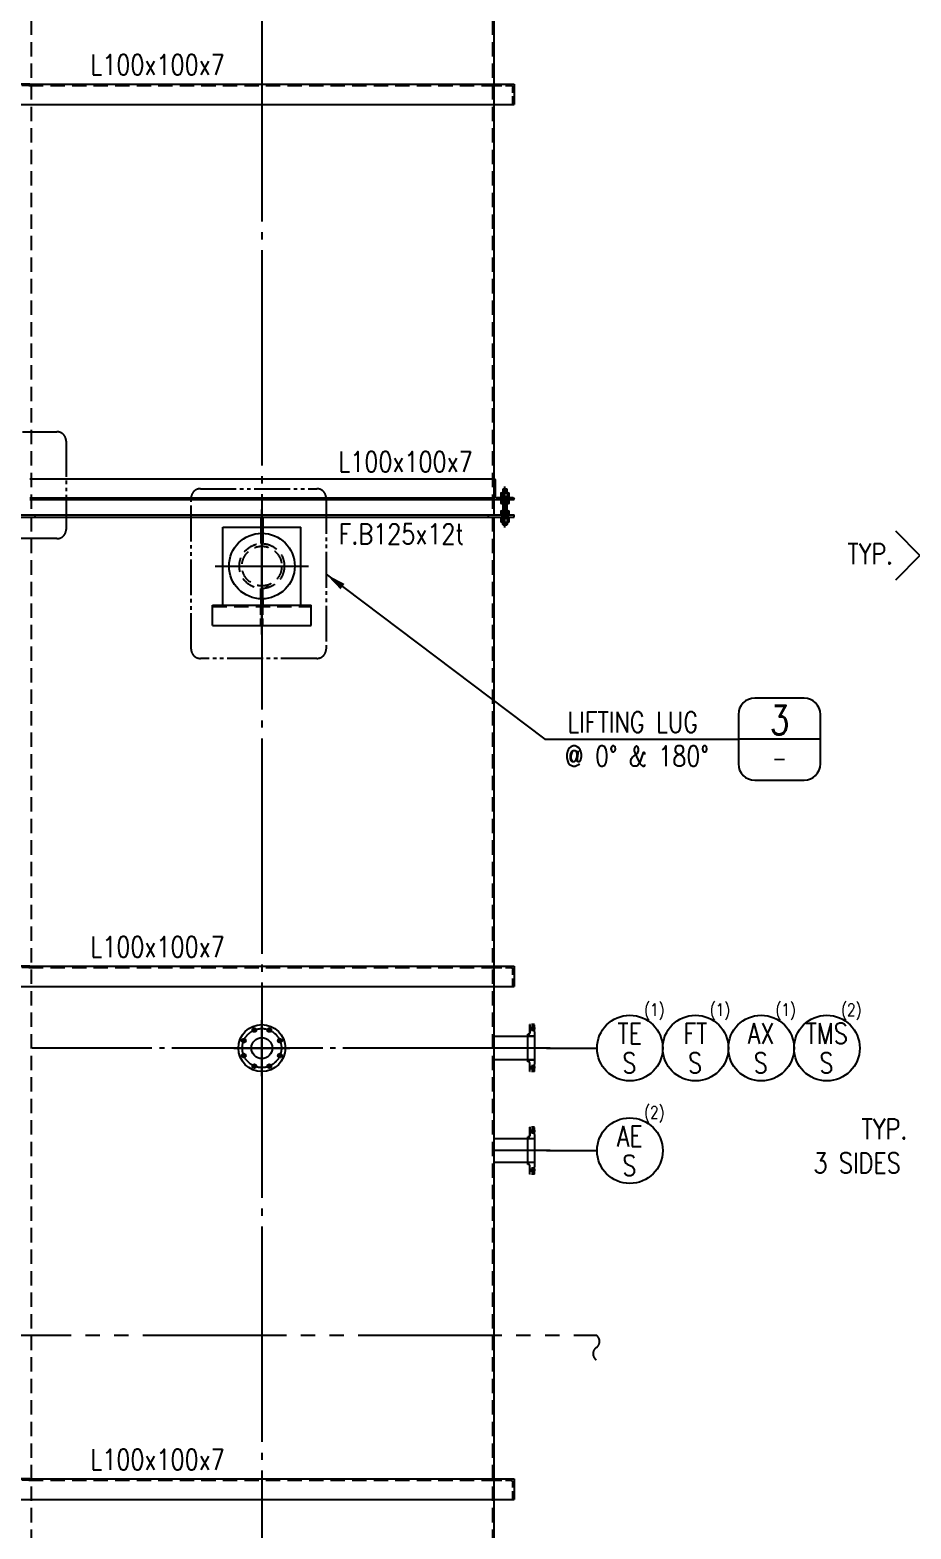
# Model space of a CAD drawing. Header units: millimetres. Extents: x 0 to 134087, y -49114 to 20834.
# Drawn here: x 16022 to 20315, y -22635 to -15327 of the extents above; entities that cross this region are included whole.
import ezdxf
from ezdxf.enums import TextEntityAlignment as Align

# ---------------------------------------------------------------- set-up
doc = ezdxf.new("R2010")
doc.units = ezdxf.units.MM
doc.header["$LTSCALE"] = 35
for name, pattern in [('JNK-CENTER', [34, 30, -1.5, 1, -1.5]), ('JNK-HIDDEN', [3, 2, -1]), ('PH2', [15, 10, -1, 1, -1, 1, -1]), ('PHA', [30, 20, -2, 2, -2, 2, -2])]:
    doc.linetypes.add(name, pattern=pattern)
for name, color, linetype in [('CEN-R', 1, 'JNK-CENTER'), ('CON-G', 3, 'Continuous'), ('CON-W', 7, 'Continuous'), ('CON-Y', 2, 'Continuous'), ('det', 2, 'PH2'), ('Dim-W', 7, 'Continuous'), ('HID-Y', 2, 'JNK-HIDDEN'), ('HL', 7, 'Continuous'), ('PAN-W', 6, 'PHA'), ('STL-OBJT', 7, 'Continuous'), ('TITLE', 7, 'Continuous'), ('TXT-Y', 2, 'Continuous')]:
    doc.layers.add(name, color=color, linetype=linetype)
doc.styles.add('SIMPLEX', font='simplex.shx', dxfattribs={"width": 0.8})
doc.dimstyles.new('DIM40', dxfattribs={"dimscale": 40, "dimtxt": 2.5, "dimasz": 2.5, "dimexe": 1, "dimexo": 1, "dimgap": 1, "dimtad": 1, "dimdec": 0, "dimdsep": 46, "dimtxsty": 'SIMPLEX', "dimcen": 0, "dimclrd": 7, "dimclre": 7, "dimclrt": 2, "dimadec": 1, "dimazin": 2, "dimtfac": 1, "dimtdec": 0, "dimtix": 1, "dimtmove": 2, "dimatfit": 2, "dimfxl": 1, "dimtolj": 1, "dimtzin": 0, "dimarcsym": 1})

# ---------------------------------------------------------------- blocks, each defined once
blk = doc.blocks.new('4-150F')
at = {"layer": 'CEN-R'}
for p, q in [((-32.04973746057658, 77.37491084781868), (-40.85145640497285, 98.62414009558051)), ((0, 136.6152822525546), (0, -136.6152822525546)), ((32.04973746057476, 77.3749108478205), (40.85145640497285, 98.62414009558051)), ((-136.6152822525546, 0), (136.6152822525546, 0)), ((-77.3749108478205, 32.04973746057658), (-98.62414009558051, 40.85145640497285)), ((77.37491084781868, 32.04973746057658), (98.6241400955787, 40.85145640497285)), ((-77.3749108478205, -32.04973746057658), (-98.62414009558051, -40.85145640497285)), ((77.3749108478205, -32.04973746057658), (98.6241400955787, -40.85145640497285)), ((-32.04973746057658, -77.3749108478205), (-40.85145640497467, -98.62414009558051)), ((32.04973746057658, -77.37491084781868), (40.85145640497285, -98.62414009558051))]:
    blk.add_line(p, q, dxfattribs=at)
blk.add_circle((0, 0), 95.25, dxfattribs=at)
at = {"layer": 'CON-G'}
for centre, radius in [((0, 0), 114.5), ((-36.45059693277472, 87.9995254716996), 9.5), ((36.45059693277472, 87.9995254716996), 9.5), ((-87.99952547170142, 36.45059693277472), 9.5), ((0, 0), 51.15), ((87.9995254716996, 36.45059693277472), 9.5), ((-87.9995254716996, -36.45059693277472), 9.5), ((87.9995254716996, -36.45059693277472), 9.5), ((-36.4505969327729, -87.9995254716996), 9.5), ((36.45059693277472, -87.9995254716996), 9.5)]:
    blk.add_circle(centre, radius, dxfattribs=at)
blk = doc.blocks.new("4'' O2")
at = {"layer": 'CEN-R'}
blk.add_line((275.6105725513771, 0), (0, 0), dxfattribs=at)
at = {"layer": 'CON-Y'}
for p, q in [((176, 71.1488348764833), (176, 114.5)), ((176, 114.5), (176, 71.94999999995343)), ((200, -78.60000000009313), (200, 78.5999999998603)), ((200, -78.60000000009313), (200, 78.5999999998603)), ((200, 57.14999999990687), (0, 57.14999999990687)), ((167, -67.45000000018626), (167, 67.44999999995343)), ((171.5, 67.44999999995343), (167, 67.44999999995343)), ((200, 58.04999999981374), (167, 58.04999999981374)), ((200, -57.1500000001397), (0, -57.14999999990687)), ((200, -58.05000000004657), (167, -58.05000000004657)), ((171.5, -67.45000000018626), (167, -67.45000000018626)), ((176, -114.5), (176, -71.95000000018626)), ((200, -78.60000000009313), (198.3999999999069, -78.60000000009313)), ((198.3999999999069, -114.5), (198.3999999999069, -78.60000000009313))]:
    blk.add_line(p, q, dxfattribs=at)
for centre, start, end in [((171.5, 71.94999999995343), 270, 0), ((171.5, -71.95000000018626), 0, 90)]:
    blk.add_arc(centre, 4.5, start, end, dxfattribs=at)
at = {"layer": 'HID-Y', "ltscale": 0.2}
for p, q in [((203, 95.25), (173, 95.25)), ((198.3999999999069, 114.5), (176, 114.5)), ((198.3999999999069, 104.75), (176, 104.75)), ((198.3999999999069, 85.75), (176, 85.75)), ((198.3999999999069, 78.5999999998603), (198.3999999999069, 114.5)), ((200, 78.5999999998603), (198.3999999999069, 78.5999999998603)), ((203, -95.25), (173, -95.25)), ((198.3999999999069, -85.75), (176, -85.75)), ((198.3999999999069, -104.75), (176, -104.75)), ((198.3999999999069, -114.5), (176, -114.5))]:
    blk.add_line(p, q, dxfattribs=at)
for points in [[(198.3999999999069, 85.75), (198.3999999999069, 104.75), (176, 85.75), (176, 104.75)], [(198.3999999999069, -104.75), (198.3999999999069, -85.75), (176, -104.75), (176, -85.75)]]:
    blk.add_solid(points, dxfattribs=at)
blk = doc.blocks.new('A$C4E795096')
at = {"layer": 'CEN-R'}
blk.add_line((19.99950104531308, 0), (19.99950104531308, 199.4862785079931), dxfattribs=at)
at = {"layer": 'CON-G'}
for p, q in [((2.036037682002643, 148.2589970372883), (2.036037682002643, 143.2591720373166)), ((2.036037682002643, 148.2589970372883), (37.96296440852166, 148.2589970372883)), ((34.88353434267567, 168.2584970372882), (5.115467773808017, 168.2584970372882)), ((34.88353434267567, 148.2589970372883), (5.115467773808017, 148.2589970372883)), ((29.99925104525755, 184.2625970373174), (9.999751045266748, 184.2625970373174)), ((9.99975104568814, 166.3961235455663), (9.99975104568814, 150.1213705299888)), ((29.99925104569349, 166.3961235448096), (29.99925104569349, 150.1213705312693)), ((37.96296440852166, 148.2589970372883), (37.96296440852166, 143.2591720373166)), ((2.036037681886228, 143.2591720373166), (37.96296440852166, 143.2591720373166)), ((34.88360845515854, 136.2594220373176), (5.115541886290885, 136.2594220373176)), ((34.88360845515854, 116.2599220373177), (5.115541886290885, 116.2599220373177)), ((34.88360845515854, 81.26079703731739), (5.115541886290885, 81.26079703731739)), ((9.999825158171006, 79.3984235455955), (9.999825158171006, 63.12367053001799)), ((29.99932515817636, 79.3984235448388), (29.99932515817636, 63.12367053129856)), ((2.036037682002643, 44.26172203731767), (2.036037682002643, 49.26159703728808)), ((2.036037681886228, 49.26159703728808), (37.96296440852166, 49.26159703728808)), ((2.036037681886228, 44.26172203731767), (37.96296440852166, 44.26172203731767)), ((34.88353434260353, 44.26172203731767), (5.115467773648561, 44.26172203731767)), ((34.88353434260353, 24.26222203731595), (5.115467773648561, 24.26222203731595)), ((34.88360845515854, 61.26129703731749), (5.115541886290885, 61.26129703731749)), ((9.999751045615994, 42.39934854558669), (9.999751045615994, 26.12459553003646)), ((29.99925104525755, 13.26249703731628), (9.999751045266748, 13.26249703731628)), ((29.9992510456068, 42.39934854482999), (29.9992510456068, 26.12459553128792)), ((37.96296440852166, 44.26172203731767), (37.96296440852166, 49.26159703728808))]:
    blk.add_line(p, q, dxfattribs=at)
for points in [[(1.046587680519906e-06, 166.3961235455281, -0.3726589126610547), (9.999751045251582, 166.3961235450915, -0.1862420052812082), (29.9992510457517, 166.3961235449551, -0.3726589126610371), (39.99900104476485, 166.3961235455281), (39.9990010455361, 150.1213705295813, -0.3726589126610372), (29.9992510457517, 150.1213705296104, -0.1862420052812082), (9.999751045251582, 150.1213705294649, -0.3726589126610547), (1.046587680519906e-06, 150.1213705290465)], [(7.515907054767013e-05, 134.3970485455575, -0.3726589126610547), (9.999825157734449, 134.3970485451209, -0.1862420052812082), (29.99932515823457, 134.3970485449845, -0.3726589126610371), (39.99907515724772, 134.3970485455575), (39.99907515801897, 118.1222955295998, -0.3726589126610372), (29.99932515823457, 118.1222955296398, -0.1862420052812082), (9.999825157734449, 118.1222955294943, -0.3726589126610547), (7.515907054767013e-05, 118.1222955290759)], [(7.515907054767013e-05, 79.3984235455573, -0.3726589126610547), (9.999825157734449, 79.39842354512075, -0.1862420052812082), (29.99932515823457, 79.39842354498433, -0.3726589126610371), (39.99907515724772, 79.3984235455573), (39.99907515801897, 63.12367052961054, -0.3726589126610372), (29.99932515823457, 63.12367052963964, -0.1862420052812082), (9.999825157734449, 63.12367052949412, -0.3726589126610547), (7.515907054767013e-05, 63.12367052907575)], [(1.04642822407186e-06, 42.39934854552848, -0.3726589126610547), (9.999751045150333, 42.39934854512103, -0.1862420052812082), (29.9992510456068, 42.39934854497551, -0.3726589126610371), (39.99900104467815, 42.39934854552848), (39.99900104537664, 26.1245955295708, -0.3726589126610372), (29.9992510456068, 26.124595529629, -0.1862420052812082), (9.999751045150333, 26.12459552951259, -0.3726589126610547), (1.04642822407186e-06, 26.12459552904693)]]:
    blk.add_lwpolyline(points, format="xyb", close=True, dxfattribs=at)
for points in [[(9.999751045266748, 168.2584970372882), (9.999751045266748, 184.2625970373174), (11.99970104526437, 186.2625470373168), (27.99930104525993, 186.2625470373168), (29.99925104525755, 184.2625970373174), (29.99925104525755, 168.2584970372882)], [(9.999751045266748, 61.26129703731749), (9.999751045266748, 136.2594220373176)], [(29.99925104525755, 136.2594220373176), (29.99925104525755, 61.26129703731749)], [(9.999751045266748, 24.26222203731595), (9.999751045266748, 13.26249703731628), (11.99970104526437, 11.26254703731684), (27.99930104525993, 11.26254703731684), (29.99925104525755, 13.26249703731628), (29.99925104525755, 24.26222203731595)]]:
    blk.add_lwpolyline(points, dxfattribs=at)
at = {"layer": 'CON-G', "color": 7}
for points in [[(11.99970104526437, 168.2584970372882), (11.99970104526437, 186.2625470373168)], [(27.99930104525993, 168.2584970372882), (27.99930104525993, 186.2625470373168)], [(11.99970104526437, 136.2594220373176), (11.99970104526437, 61.26129703731749)], [(27.99930104525993, 136.2594220373176), (27.99930104525993, 61.26129703731749)], [(11.99970104526437, 24.26222203731595), (11.99970104526437, 11.26254703731684)], [(27.99930104525993, 24.26222203731595), (27.99930104525993, 11.26254703731684)]]:
    blk.add_lwpolyline(points, dxfattribs=at)
blk = doc.blocks.new('A$C427202F2')
at = {"layer": 'CON-G'}
for p, q in [((93.0000755545334, 95), (93.0000755545334, 17)), ((98.0000755545334, 100), (100.0000755545334, 100)), ((100.0000755545334, 100), (100.0000755545334, 0)), ((7.555453339591622e-05, 0), (7.555453339591622e-05, 2)), ((100.0000755545334, 0), (7.555453339591622e-05, 0)), ((5.000075554533396, 7), (83.0000755545334, 7))]:
    blk.add_line(p, q, dxfattribs=at)
for centre, radius, start, end in [((98.0000755545334, 95), 5, 90, 180), ((5.000075554533396, 2), 5, 90, 180), ((83.0000755545334, 17), 10, 270, 0)]:
    blk.add_arc(centre, radius, start, end, dxfattribs=at)
blk = doc.blocks.new('A$C3C055926')
at = {"layer": 'HID-Y'}
for p, q in [((100.0000813198785, 100.0000816475513), (8.131987851811573e-05, 100.0000816475513)), ((8.131987851811573e-05, 100.0000816475513), (8.131987851811573e-05, 8.164755126927048e-05)), ((100.0000813198785, 98.00008164755127), (100.0000813198785, 100.0000816475513)), ((8.131987851811573e-05, 8.164755126927048e-05), (2.000081319878518, 8.164755126927048e-05))]:
    blk.add_line(p, q, dxfattribs=at)
at = {"layer": 'HID-Y', "ltscale": 0.5}
for p, q in [((7.000081319878518, 5.000081647551269), (7.000081319878518, 83.00008164755127)), ((95.00008131987852, 93.00008164755127), (17.00008131987852, 93.00008164755127))]:
    blk.add_line(p, q, dxfattribs=at)
at = {"layer": 'HID-Y'}
for centre, radius, start, end in [((17.00008131987852, 83.00008164755127), 10, 90, 180), ((95.00008131987852, 98.00008164755127), 5, 270, 0), ((2.000081319878518, 5.000081647551269), 5, 270, 0)]:
    blk.add_arc(centre, radius, start, end, dxfattribs=at)
blk = doc.blocks.new('A$C2A517C6A')
at = {"layer": 'CON-G'}
for p, q in [((8.131987851811573e-05, 100.0000816475513), (2460.000081320009, 100.0000816475513)), ((8.131987851811573e-05, 100.0000816475513), (8.131987851811573e-05, 8.164755126927048e-05)), ((2460.000081320009, 100.0000816475513), (2460.000081320009, 8.164755126927048e-05)), ((8.131987851811573e-05, 8.164755126927048e-05), (2460.000081320009, 8.164755126927048e-05))]:
    blk.add_line(p, q, dxfattribs=at)
at = {"layer": 'HID-Y'}
blk.add_line((95.00008131987852, 93.00008164754945), (2365.000081320009, 93.00008164755127), dxfattribs=at)
at = {"layer": 'CON-G'}
blk.add_blockref('A$C3C055926', (0, 0), dxfattribs=at)
at = {"layer": 'CON-G', "xscale": -1}
blk.add_blockref('A$C3C055926', (2460.000162639888, 0), dxfattribs=at)
blk = doc.blocks.new('A$C33B53AB1')
at = {"layer": 'CEN-R'}
for p, q in [((240.0000279007145, 1.921320290421136e-06), (240.0000279007145, 608.8854222624213)), ((12.50002790019789, 332.8571447788654), (467.5000279012456, 332.8571447788654)), ((52.50002790016151, 332.8571447788618), (427.5000279012093, 332.8571447788618)), ((268.3536542916918, 227.0399705088948), (265.0666524188928, 239.3072285027683))]:
    blk.add_line(p, q, dxfattribs=at)
at = {"layer": 'CON-G'}
for p, q in [((50.00002790031431, 142.857144778458), (50.00002790031431, 522.8571447792947)), ((50.00002790031431, 522.8571447792947), (430.0000279011292, 522.8571447792947)), ((235.0000279007218, 570.8571447794293), (235.0000279007218, 492.7446052002833)), ((245.0000279007145, 570.8571447794293), (245.0000279007218, 492.7446052002833)), ((430.0000279011292, 142.857144778458), (430.0000279011292, 522.8571447792947)), ((235.000027900729, 172.9352888616686), (235.000027900729, 142.8571447784543)), ((245.0000279007218, 172.9352888616686), (245.0000279007218, 142.8571447784543)), ((2.790016878861934e-05, 142.857144778458), (480.0000279012747, 142.857144778458)), ((2.790016878861934e-05, 42.85714477845795), (2.790016878861934e-05, 142.857144778458)), ((480.0000279012747, 42.85714477845795), (480.0000279012747, 142.857144778458)), ((2.790016878861934e-05, 42.85714477845795), (480.0000279012747, 42.85714477845795))]:
    blk.add_line(p, q, dxfattribs=at)
blk.add_circle((240.0000279007218, 332.8571447788654), 160, dxfattribs=at)
at = {"layer": 'HID-Y'}
for p, q in [((235.0000279007218, 492.7446052002833), (235.0000279007218, 442.242712839774)), ((245.000027900729, 492.7446052002833), (245.000027900729, 442.242712839774)), ((235.000027900729, 172.9352888616686), (235.000027900729, 223.4715767180114)), ((245.0000279007218, 172.9352888616686), (245.0000279007218, 223.4715767180114)), ((265.4558768128263, 226.2635133735912), (262.1688749400273, 238.5307713674574)), ((271.2514317705645, 227.8164276442021), (267.9644298977582, 240.083685638072)), ((2.790016878861934e-05, 135.857144778458), (480.0000279012747, 135.857144778458))]:
    blk.add_line(p, q, dxfattribs=at)
at = {"layer": 'HID-Y', "ltscale": 0.5}
for p, q in [((235.000027900729, 42.85714477845795), (235.000027900729, 135.8571447784561)), ((245.0000279007217, 42.85714477845795), (245.0000279007217, 135.8571447784561))]:
    blk.add_line(p, q, dxfattribs=at)
at = {"layer": 'HID-Y'}
for radius in [109.55, 96.84999999999997]:
    blk.add_circle((240.0000279007218, 332.8571447788654), radius, dxfattribs=at)
blk = doc.blocks.new('det-tag')
at = {"layer": 'CON-Y'}
blk.add_line((5, 0), (-5, 0), dxfattribs=at)
blk.add_lwpolyline([(-3.000000000000003, -4.999999999999998), (3, -5, 0.4142135623730951), (5, -3.000000000000001), (5.000000000000002, 2.999999999999998, 0.4142135623730951), (3.000000000000001, 4.999999999999998), (-2.999999999999997, 4.999999999999998, 0.4142135623730948), (-4.999999999999997, 3), (-5.000000000000002, -2.999999999999997, 0.4142135623730953)], format="xyb", close=True, dxfattribs=at)
at = {"layer": 'CON-G', "style": 'SIMPLEX', "width": 0.8}
blk.add_attdef('TAG', text='', height=3.5, dxfattribs=at).set_placement((0.02333333333333343, 0.5800000000000399), align=Align.CENTER)
at = {"layer": 'CON-Y', "style": 'SIMPLEX', "width": 0.8}
blk.add_attdef('-8888', text='', height=2, dxfattribs=at).set_placement((0, -3.339999999999999), align=Align.CENTER)
blk = doc.blocks.new('*D982')
at = {"layer": 'DEFPOINTS', "color": 0, "transparency": 16777216}
for p in [(16171.53684511169, -8190.761224326547), (13008.75786917651, -27190.76122432653), (15921.536845112, -27190.76122432653)]:
    blk.add_point(p, dxfattribs=at)
at = {"layer": 'Dim-W', "color": 7, "linetype": 'ByBlock', "lineweight": -2, "transparency": 16777216}
for p, q in [((16131.53684511169, -8190.761224326547), (12968.75786917652, -8190.761224326546)), ((13008.75786917652, -8290.761224326547), (13008.75786917651, -27090.76122432653)), ((15881.536845112, -27190.76122432653), (12968.75786917651, -27190.76122432653))]:
    blk.add_line(p, q, dxfattribs=at)
at = {"layer": 'Dim-W', "color": 7, "transparency": 16777216}
for points in [[(12992.09120250985, -8290.761224326547), (13025.42453584318, -8290.761224326547), (13008.75786917652, -8190.761224326546)], [(12992.09120250985, -27090.76122432653), (13025.42453584318, -27090.76122432653), (13008.75786917651, -27190.76122432653)]]:
    blk.add_solid(points, dxfattribs=at)
at = {"layer": 'Dim-W', "color": 2, "transparency": 16777216, "insert": (12918.75786917652, -17690.76122432654), "char_height": 100, "attachment_point": 5, "rotation": 90, "style": 'SIMPLEX', "bg_fill": 3, "box_fill_scale": 1.1, "bg_fill_color": 256, "bg_fill_true_color": 13158600, "bg_fill_transparency": 0}
blk.add_mtext('\\A1;19000', dxfattribs=at)
blk = doc.blocks.new('*D983')
at = {"layer": 'DEFPOINTS', "color": 0, "transparency": 16777216}
for p in [(16171.53684511169, -8190.761224326547), (13408.75786917652, -17690.76122432653), (15921.536845112, -17690.76122432653)]:
    blk.add_point(p, dxfattribs=at)
at = {"layer": 'Dim-W', "color": 7, "linetype": 'ByBlock', "lineweight": -2, "transparency": 16777216}
for p, q in [((16131.53684511169, -8190.761224326547), (13368.75786917652, -8190.761224326546)), ((13408.75786917652, -8290.761224326547), (13408.75786917652, -17590.76122432653)), ((15881.536845112, -17690.76122432653), (13368.75786917652, -17690.76122432653))]:
    blk.add_line(p, q, dxfattribs=at)
at = {"layer": 'Dim-W', "color": 7, "transparency": 16777216}
for points in [[(13392.09120250985, -8290.761224326547), (13425.42453584319, -8290.761224326547), (13408.75786917652, -8190.761224326546)], [(13392.09120250985, -17590.76122432653), (13425.42453584318, -17590.76122432653), (13408.75786917652, -17690.76122432653)]]:
    blk.add_solid(points, dxfattribs=at)
at = {"layer": 'Dim-W', "color": 2, "transparency": 16777216, "insert": (13318.75786917652, -12940.76122432654), "char_height": 100, "attachment_point": 5, "rotation": 90, "style": 'SIMPLEX', "bg_fill": 3, "box_fill_scale": 1.1, "bg_fill_color": 256, "bg_fill_true_color": 13158600, "bg_fill_transparency": 0}
blk.add_mtext('\\A1;9500', dxfattribs=at)
blk = doc.blocks.new('inst-tag')
at = {"layer": 'CON-Y'}
blk.add_circle((0, 0), 4, dxfattribs=at)
at = {"layer": 'CON-Y', "style": 'SIMPLEX', "width": 0.8}
for tag, p in [("Q'TY", (1.74, 3.92)), ('LOCATION', (1.74, -5.562857142857142))]:
    blk.add_attdef(tag, p, '', height=1.5, dxfattribs=at)
blk.add_attdef('TAG', text='', height=2.5, dxfattribs=at).set_placement((-0.01999999999998181, 0.5200000000000227), align=Align.CENTER)
blk.add_attdef('0000', text='', height=2.5, dxfattribs=at).set_placement((-0.05999999999995698, -3.820000000000003), align=Align.BOTTOM_CENTER)

msp = doc.modelspace()

# ---------------------------------------------------------------- hatches: boundary and pattern name
at = {"layer": 'Dim-W'}
h = msp.add_hatch(color=256, dxfattribs=at)
h.paths.add_polyline_path([(18336.53684511141, -17608.76122432653), (18348.03684511141, -17608.76122432653), (18348.03684511141, -17615.76097432653), (18336.53684511141, -17615.76097432653)])
h.paths.add_polyline_path([(18325.03684511141, -17608.76122432653), (18336.53684511141, -17608.76122432653), (18336.53684511141, -17615.76097432653), (18325.0368451114, -17615.76097432653)])

# ---------------------------------------------------------------- linework, layer by layer
at = {"layer": 'CEN-R'}
for p, q in [((17151.53684511169, -8070.761224326547), (17151.5368451117, -27920.71911774286)), ((18336.53684511141, -17750.16244221709), (18336.53684511141, -17577.68858427342))]:
    msp.add_line(p, q, dxfattribs=at)
at = {"layer": 'CEN-R', "ltscale": 0.7}
msp.add_line((18281.53684511166, -20290.76122432658), (16031.53684511172, -20290.76122432655), dxfattribs=at)
at = {"layer": 'CON-G'}
for p, q in [((18281.53684511169, -9190.761224326547), (18281.5368451117, -17690.76122432653)), ((16021.536845112, -17515.76122432653), (18281.53684511176, -17515.76122432653)), ((16021.536845112, -17608.76122432653), (18281.53684511176, -17608.76122432653)), ((18325.0368451114, -17615.76122432653), (18325.03684511141, -17608.76122432653)), ((18348.03684511141, -17615.76122432653), (18348.03684511141, -17608.76122432653)), ((16021.536845112, -17615.76122432653), (18281.53684511176, -17615.76122432653)), ((15921.536845112, -17690.76122432653), (18381.53684511176, -17690.76122432653)), ((15921.536845112, -17702.76122432653), (18381.53684511176, -17702.76122432653)), ((18281.5368451117, -17702.76122432653), (18281.53684511172, -27190.76122432653)), ((18325.0368451114, -17697.76122432653), (18325.03684511141, -17690.76122432653)), ((18348.03684511141, -17702.76122432653), (18348.03684511141, -17690.76122432653)), ((18381.53684511141, -17702.76122432653), (18381.53684511141, -17690.76122432659))]:
    msp.add_line(p, q, dxfattribs=at)
at = {"layer": 'CON-W'}
msp.add_lwpolyline([(20238.97285385185, -17769.32904521355), (20358.97285385185, -17889.32904521355), (20238.97285385185, -18009.32904521355)], dxfattribs=at)
msp.add_solid([(18348.03684511141, -17690.76122432653), (18325.03684511141, -17690.76122432653), (18348.03684511141, -17702.76122432653), (18325.03684511141, -17702.76122432653)], dxfattribs=at)
at = {"layer": 'det', "ltscale": 0.5}
for points in [[(15721.78327923855, -17286.11555131534), (16152.7184340718, -17286.11555131534, -0.414213562373095), (16197.7184340718, -17331.11555131534), (16197.7184340718, -17762.16643268382, -0.414213562373095), (16152.7184340718, -17807.16643268382), (15721.78327923855, -17807.16643268382, -0.414213562373095), (15676.78327923855, -17762.16643268382), (15676.78327923855, -17331.11555131534, -0.414213562373095)], [(16851.79556567099, -17563.8752103016), (17419.79010479901, -17563.8752103016, -0.414213562373095), (17464.79010479901, -17608.8752103016), (17464.79010479901, -18345.89597624142, -0.414213562373095), (17419.79010479901, -18390.89597624142), (16851.79556567099, -18390.89597624142, -0.414213562373095), (16806.79556567099, -18345.89597624142), (16806.79556567099, -17608.8752103016, -0.414213562373095)]]:
    msp.add_lwpolyline(points, format="xyb", close=True, dxfattribs=at)
at = {"layer": 'Dim-W'}
for p, q in [((18538.65195563479, -20290.76122432631), (18785.16176179689, -20290.76122432631)), ((18538.65195563479, -20790.76122432631), (18785.16176179689, -20790.76122432631))]:
    msp.add_line(p, q, dxfattribs=at)
at = {"layer": 'HID-Y'}
for p, q in [((16027.53684511169, -9191.208721158939), (16027.53684511168, -17690.76122432653)), ((18275.53684511169, -9191.208721158939), (18275.5368451117, -17690.76122432653)), ((16027.53684511168, -17702.76122432653), (16027.53684511168, -23390.76122432656)), ((16046.536845112, -17702.76122432653), (16046.536845112, -17690.76122432653)), ((18256.53684511141, -17702.76122432653), (18256.53684511141, -17690.76122432653)), ((18275.5368451117, -17702.76122432653), (18275.5368451117, -23390.76122432656))]:
    msp.add_line(p, q, dxfattribs=at)
at = {"layer": 'PAN-W'}
msp.add_line((15521.53684511163, -21690.76122432655), (18781.53684511172, -21690.76122432655), dxfattribs=at)
msp.add_lwpolyline([(18781.53684511172, -21690.76122432655, -0.5351837584879965), (18781.53684511172, -21750.76122432655, 0.5351837584883131), (18781.53684511172, -21810.76122432653)], format="xyb", dxfattribs=at)
at = {"layer": 'STL-OBJT'}
msp.add_line((18531.38497099443, -18784.67356448519), (19473.90490924183, -18784.6735644851), dxfattribs=at)

# ---------------------------------------------------------------- block references
at = {"layer": 'CON-G'}
for name, p in [('A$C2A517C6A', (15921.53676379176, -15690.76130597408)), ('A$C33B53AB1', (16911.53681721097, -18273.6183691054)), ('A$C2A517C6A', (15921.53676379176, -19990.76130597408)), ('A$C2A517C6A', (15921.53676379176, -22490.76130597408))]:
    msp.add_blockref(name, p, dxfattribs=at)
at = {"layer": 'CON-G', "xscale": -1}
for name, p in [('A$C427202F2', (18381.53692066595, -17615.76122432653)), ('A$C4E795096', (18356.53634615672, -17752.02039636385))]:
    msp.add_blockref(name, p, dxfattribs=at)
at = {"layer": 'CON-G', "xscale": 40, "yscale": 40, "zscale": 40}
for p, values in [((18945.16176179689, -20290.76122432631), {'TAG': 'TE', '0000': ' S ', "Q'TY": '(1)'}), ((19265.16176179689, -20290.76122432631), {'TAG': 'FT', '0000': ' S ', "Q'TY": '(1)'}), ((19585.16176179689, -20290.76122432631), {'TAG': 'AX', '0000': ' S ', "Q'TY": '(1)'}), ((19905.16176179689, -20290.76122432631), {'TAG': 'TMS', '0000': ' S ', "Q'TY": '(2)'}), ((18945.16176179689, -20790.76122432631), {'TAG': 'AE', '0000': ' S ', "Q'TY": '(2)'})]:
    msp.add_blockref('inst-tag', p, dxfattribs=at).add_auto_attribs(values)
at = {"layer": 'Dim-W', "rotation": 90}
msp.add_blockref('4-150F', (17151.53684511169, -20290.76122432655), dxfattribs=at)
at = {"layer": 'HL', "xscale": 40, "yscale": 40, "zscale": 40}
msp.add_blockref('det-tag', (19673.90490924183, -18784.673564485), dxfattribs=at).add_auto_attribs({'TAG': '3', '-8888': '-'})
at = {"layer": 'TITLE'}
for p in [(18281.53684511169, -20290.76122432631), (18281.53684511169, -20790.76122432631)]:
    msp.add_blockref("4'' O2", p, dxfattribs=at)

# ---------------------------------------------------------------- texts
at = {"layer": 'Dim-W', "color": 2, "style": 'SIMPLEX', "width": 0.8}
for s, p in [('L100x100x7', (17524.06377153561, -17482.0099283546)), ('F.B125x12t', (17525.91988555885, -17834.39258203929))]:
    msp.add_text(s, height=100, dxfattribs=at).set_placement(p)
at = {"layer": 'TXT-Y', "color": 2, "style": 'SIMPLEX', "width": 0.8}
for p in [(16315.51907083371, -15546.63595631078), (16315.51907083371, -19846.63595631078), (16315.51907083371, -22346.63595631078)]:
    msp.add_text('L100x100x7', height=100, dxfattribs=at).set_placement(p)
at = {"layer": 'TXT-Y', "style": 'SIMPLEX', "width": 0.8}
for s, p in [('TYP.', (20005.44280215993, -17881.02212961816)), ('TYP.', (20073.94889704059, -20684.89861533667)), ('3 SIDES', (19839.86245625615, -20850.89576487108))]:
    msp.add_text(s, height=99.99999999999994, dxfattribs=at).set_placement(p, align=Align.MIDDLE_LEFT)
for s, p in [('LIFTING LUG', (18639.77553738637, -18752.20614363624)), ('@ 0%%D & 180%%D', (18627.3031543464, -18916.98165227109))]:
    msp.add_text(s, height=100, dxfattribs=at).set_placement(p)

# ---------------------------------------------------------------- leaders
at = {"layer": 'CON-G'}
msp.add_leader([(17464.79010479901, -17980.56784723219), (18531.38497099443, -18784.67356448519)], dimstyle='DIM40', override={"dimgap": 1, "dimtad": 0, "dimcen": 0, "dimtix": 0, "dimtfill": 1}, dxfattribs=at)

# ---------------------------------------------------------------- next in the draw order: dimensions: what is measured, and where the dimension line sits
at = {"layer": 'Dim-W'}
dim = msp.add_linear_dim(base=(13008.75786917651, -27190.76122432653), p1=(16171.53684511169, -8190.761224326547), p2=(15921.536845112, -27190.76122432653), angle=90, dimstyle='DIM40', override={"dimcen": 0, "dimtfill": 1}, dxfattribs=at)
dim.commit()
dim.dimension.update_dxf_attribs({"geometry": '*D982', "text_midpoint": (12918.75786917652, -17690.76122432654)})

# ---------------------------------------------------------------- next in the draw order: dimensions: what is measured, and where the dimension line sits
dim = msp.add_linear_dim(base=(13408.75786917652, -17690.76122432653), p1=(16171.53684511169, -8190.761224326547), p2=(15921.536845112, -17690.76122432653), angle=90, dimstyle='DIM40', override={"dimcen": 0, "dimtfill": 1}, dxfattribs=at)
dim.commit()
dim.dimension.update_dxf_attribs({"geometry": '*D983', "text_midpoint": (13318.75786917652, -12940.76122432654)})

doc.saveas('drawing.dxf')
